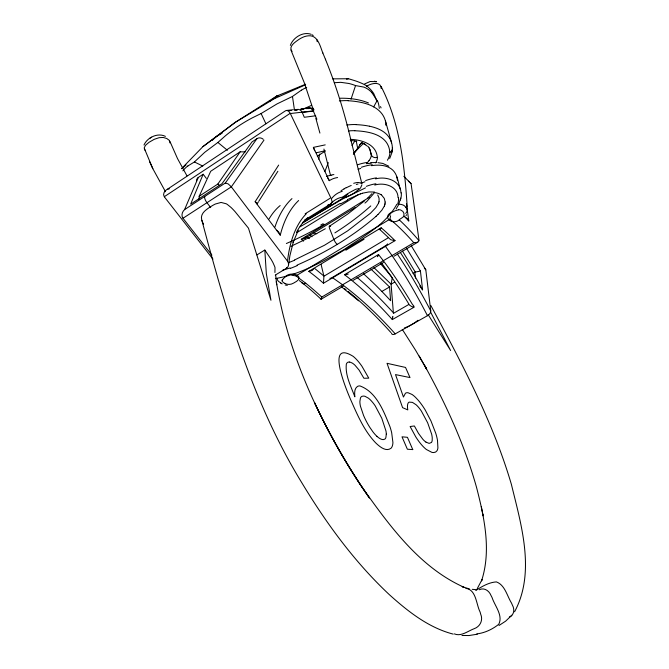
<?xml version="1.0" encoding="UTF-8"?>
<svg xmlns="http://www.w3.org/2000/svg" width="669" height="669" viewBox="0 0 669 669"><rect width="100%" height="100%" fill="white"/><g stroke="black" fill="none" stroke-linecap="round" stroke-linejoin="round"><path stroke-width="1" d="M264.824 250.164L266.329 273.654L270.945 300.272L248.475 228.162L235.103 211.697A66.749 58.462 29.6 0 0 231.014 207.44L227.36 204.471A13.924 12.452 30.3 0 0 226.256 203.794L221.079 202.431L215.343 204.028A49.732 44.355 26.5 0 0 211.019 206.462L209.447 207.465A53.712 47.859 26.2 0 0 206.269 209.757C203.234 211.981 200.499 215.669 201.695 219.633A13.907 12.402 30.4 0 0 202.021 220.803L203.067 223.346M199.119 199.345L199.17 196.26L210.718 171.264L240.171 151.804L245.239 151.905M314.723 150.809L313.385 147.431L329.307 180.68L330.595 179.902A225.286 66.867 68 0 1 337.611 177.553M257.231 204.12L256.729 202.807L255.182 201.745L280.261 235.154L281.214 231.625A228.806 97.206 64.9 0 1 298.642 200.524M390.596 215.761L389.935 219.164L295.966 275.871L291.86 275.293M286.524 267.633L286.449 268.294L275.285 275.084M317.165 41.695L316.997 39.822M288.682 264.155L289.853 255.951L293.465 241.317L293.114 242.437L298.257 230.261M393.339 313.401L408.918 304.42C410.189 306.435 417.205 309.245 412.288 304.203A206.922 56.773 66.2 0 0 380.711 257.339L378.512 254.538L344.527 274.708L347.504 276.991A204.421 84.185 57 0 1 389.943 316.939L392.318 319.573L414.061 307.213M361.929 184.803L360.39 188.307M392.862 316.362L392.778 316.872M392.745 317.073L392.67 317.524M392.619 317.834L392.318 319.573M169.951 142.923L169.374 140.423L166.732 138.475L163.236 137.471L159.163 137.672L154.213 139.328L149.045 142.288L145.449 145.365L144.169 147.974L152.833 168.697L165.511 191.735M392.302 277.635L391.097 284.183L393.372 312.816A209.623 85.415 57.1 0 0 357.02 277.359M318.753 159.138L319.698 154.096M379.08 201.67L379.055 198.175L377.726 194.963M385.076 203.761L384.867 204.672M313.794 268.629L312.164 270.502L308.827 271.371A201.06 76.509 61.8 0 1 323.47 283.238L395.019 240.664A206.805 63.647 61.6 0 0 381.188 227.786L308.827 271.371M321.137 299.16L321.822 297.036L413.785 242.73L417.515 242.312L419.037 240.698A209.798 77.403 67 0 0 399.293 219.884M321.806 297.12L321.814 297.078A200.039 62.317 56.3 0 0 305.733 283.23L295.966 275.871M381.171 88.525C381.121 80.824 370.551 83.332 366.395 86.477M323.47 283.238L323.921 276.222L388.413 237.696L390.771 239.753L395.019 240.664M400.781 198.108L398.481 204.848M306.31 236.859L304.646 238.515L301.301 239.184L369.213 197.363M392.343 151.503L389.692 158.494M290.329 45.408C293.097 37.631 302.84 31.384 311.085 34.27M274.926 272.509L275.018 267.692A16.265 14.45 23.5 0 0 274.658 266.479L272.985 262.708A63.965 55.895 25.5 0 0 270.912 259.07L264.824 250.005L256.946 254.889M351.016 99.238L355.548 85.573L363.903 87.104A78.708 39.747 -68 0 1 371.997 92.723M378.495 254.571L377.926 255.951M381.179 227.82L380 229.676L388.355 237.503M143.986 145.022C147.264 137.505 157.7 132.412 165.402 136.384M324.933 171.398L328.295 162.626M378.713 202.874L375.886 207.582L370.501 213.202L347.612 230.88L324.524 245.23L294.536 259.982M206.311 178.347L203.167 174.233L190.632 204.179L221.983 183.707L251.937 141.987L256.946 138.667A5.135 4.742 35.3 0 1 263.243 139.286M396.801 204.262C385.62 225.077 362.79 236.416 344.15 249.512C322.483 261.512 300.23 274.574 275.402 278.521M211.906 255.165L183.005 218.261C180.981 215.602 182.194 211.663 184.56 209.623L198.342 177.419L203.167 174.233M384.357 206.085L381.899 210.125L377.952 214.54M282.226 280.11L283.522 278.446M373.662 106.898L377.107 100.609L371.964 92.782M347.805 194.227L344.769 196.945A205.082 61.389 68.2 0 0 330.804 203.794L304.328 220.252M396.132 208.887L398.18 205.45M374.18 192.998L366.888 201.394A64.659 37.322 -19.9 0 1 364.94 203.092M477.223 588.67L482.148 579.396L481.546 580.859C491.506 550.37 484.281 517.488 476.529 487.333C464.595 444.868 446.164 404.486 424.84 365.96L426.613 369.096L415.491 350.113L402.303 329.407M514.57 611.801C535.744 572.413 521.276 525.006 511.384 484.364C492.827 421.395 461.752 363.192 430.886 305.582M352.036 145.407L354.813 141M361.586 142.489L353.341 154.447M257.264 203.66L258.301 202.038M258.811 201.227L277.886 171.272M255.132 201.729L278.655 165.092M406.041 215.56L406.593 214.724M199.17 196.26L217.851 184.042L240.171 151.804M263.979 140.114L231.323 186.86L183.005 218.261M184.56 209.623L225.311 183.03L256.946 138.667M369.071 160.627L366.612 163.571M363.61 143.225L353.776 153.059M353.851 153.276L357.714 148.593L356.284 141.117M181.416 168.755L202.933 146.611L235.438 122.226A191.351 5.176 -31.6 0 0 274.399 98.636L276.648 96.102L305.658 84.21M371.956 193.675L367.365 198.4M511.827 615.279L505.63 621.158L499.015 625.482M187.914 165.945L194.411 161.957L204.731 152.315L217.893 142.447L225.119 136.041A165.293 146.386 8.4 0 1 252.037 117.987L261.102 113.529L277.033 103.904L292.47 96.461L301.426 90.131M362.222 142.388L359.721 144.688M182.269 168.362L186.007 164.858M212.232 140.356L215.978 136.852L235.438 122.226L276.648 96.102L278.697 96.119M358.91 189.444L357.07 190.891M376.12 216.288C352.596 236.65 325.519 252.656 297.069 265.116M418.033 320.275L414.253 323.077A38.677 20.037 -40.2 0 1 411.577 324.666L410.942 325.034A35.858 18.607 -40.3 0 1 407.572 326.79L404.377 327.977M307.631 217.768L306.971 218.362A208.235 89.445 65 0 0 296.676 231.951M475.835 590.459C481.981 586.437 488.947 582.348 496.415 581.905C505.003 585.032 507.06 595.954 511.492 603.037A59.131 53.395 49.9 0 1 512.337 604.985C514.796 609.166 514.302 615.07 509.326 617.061M364.739 200.708L347.688 214.072L329.299 226.348M270.134 101.069L276.648 96.102M202.933 146.611L215.978 136.852L222.175 133.089M167.325 189.294L285.002 111.113C286.842 109.365 289.384 111.514 290.212 113.312L164.265 196.728C162.049 193.709 165.611 188.825 169.349 188.825M355.072 192.262C351.3 195.892 333.572 202.122 348.608 193.174A15.646 1.673 -30 0 1 349.954 192.338L355.858 189.202L359.337 188.549A5.335 0.886 -31.2 0 1 358.709 189.536M317.307 156.186L325.218 151.11M305.164 213.812L330.821 197.815L290.329 113.538L313.243 110.887L315.985 117.159M303.208 221.924L331.356 204.438A206.805 63.647 61.6 0 0 328.312 205.099M302.296 223.304L344.769 196.945M296.827 232.67L358.626 194.436M300.164 226.741L340.069 203.493M355.281 207.423L304.83 238.423M303.375 222.008L342.712 198.944L365.5 187.864M345.873 250.206L364.036 239.276M387.543 243.917A4.29 2.04 -40 0 1 385.202 246L332.242 277.493L341.324 283.89A205.299 89.604 55.3 0 1 394.1 332.618L395.22 333.873L427.466 315.718A4.39 2.341 -40 0 0 430.719 311.026M321.053 299.269L343.381 286.106M353.199 280.311L383.437 262.474M394.033 256.219L417.841 242.17M341.09 190.673L344.259 188.85M394.618 282.142L391.097 284.183L373.912 267.583M381.664 291.559L389.55 286.984L370.961 269.089M413.074 273.328L414.855 272.3A4.047 3.312 -6.8 0 1 415.29 272.074L420.433 271.062L422.591 289.836L420.433 285.947M149.94 138.207L151.637 137.237M325.31 228.756L310.04 237.186L290.982 246.309M364.597 83.96L370.174 81.509L375.919 81.643L374.431 81.208M346.241 187.78L348.49 186.684A11.599 2.735 -24 0 1 351.217 185.48M347.445 199.596L360.365 193.885M331.356 204.438L327.542 205.199M302.497 109.39L311.495 105.368M305.24 84.904L274.399 98.636M330.829 203.786L332.1 201.879L331.364 198.86A210.217 62.267 68 0 1 342.219 191.376M311.344 108.821L313.017 108.135M361.118 183.206L364.99 181.751M358.124 169.324L360.725 168.396M290.012 267.968L282.318 270.368M479.263 589.74C484.222 587.24 489.206 590.802 491.004 595.494A61.389 55.184 74.1 0 1 492.033 597.45C494.692 605.813 503.364 615.421 498.74 624.286C492.568 629.245 484.707 633.016 476.796 633.886M362.473 193.207L368.92 191.944L374.489 192.028M346.517 79.226L348.507 78.741L355.256 80.807A87.572 21.4 1.4 0 1 366.487 85.741A87.221 31.836 5.8 0 1 373.921 93.936L376.162 99.347M316.186 152.808L325.109 150.776M477.348 634.195L468.952 635.55L461.978 635.458M313.343 147.389L325.218 144.872M225.311 183.03L228.087 183.858L231.156 186.643L287.503 261.136A213.528 90.566 64.9 0 1 306.193 213.863M346.684 274.507L344.585 274.708M374.749 185.062C384.14 182.135 397.896 186.091 398.055 197.656M398.364 209.857L395.555 210.643A15.747 8.898 -20.5 0 0 393.263 211.713C380.151 216.07 392.879 226.707 400.146 219.031A14.567 9.224 -18.6 0 0 401.367 218.261C405.314 216.815 404.67 211.529 401.049 210.217A4.934 2.969 -22.4 0 0 398.398 209.757M331.832 174.86L333.89 174.567M334.324 82.713L340.797 82.337L348.75 83.458A95.976 68.205 -65 0 1 353.031 84.662L355.548 85.573M375.56 178.891C385.854 176.031 400.631 180.413 400.974 192.915M315.676 115.796L304.286 117.276L302.229 112.4A5.059 4.708 80.2 0 0 295.389 110.067L297.345 109.858M366.478 163.679L371.262 163.194M371.429 165.678C378.044 164.683 385.411 164.783 391.097 168.755C397.821 173.321 397.896 182.445 400.355 189.352M359.897 182.938L361.16 182.88M302.229 112.4L313.769 111.054M286.583 110.452L293.223 109.724M289.15 110.661L291.216 110.444M294.327 110.101L297.429 109.766M300.532 109.432L303.642 109.089M301.259 109.432L303.208 109.223M300.983 108.888L308.785 108.052M303.601 108.687L309.831 108.018M465.875 588.394C476.295 589.606 476.194 604.45 480.083 611.984A63.588 55.335 -84.7 0 1 480.685 614.167C483.311 620.155 480.158 626.669 474.07 628.735C467.957 631.009 461.05 636.846 454.351 633.878M370.701 162.651L376.237 162.534M332.685 78.858L348.507 78.741M340.136 98.234C349.745 98.075 359.546 99.263 368.477 102.959M350.222 139.344C361.31 139.67 376.421 144.094 377.299 157.315A4.466 4.064 -6.7 0 1 371.262 154.673L369.388 147.908M472.255 589.322L476.537 589.732M377.918 162.659L382.827 163.437L388.773 166.205M287.336 285.362L285.186 284.994M350.765 140.356L356.761 141.36M369.514 126.215C377.324 127.863 385.678 131.233 389.801 138.516A108.219 46.178 -23.4 0 1 392.36 147.523A45.258 19.058 -24.6 0 1 391.541 152.289M313.886 233.013L316.813 233.724M453.222 634.112C428.595 627.731 408.031 611.491 389.467 594.774C354.771 562.278 326.464 523.584 301.97 483.01C252.464 402.437 226.08 310.934 201.871 220.318M375.15 81.417L376.605 81.81M469.471 588.963L462.187 586.654L463.893 587.215C419.137 567.111 389.124 525.232 361.494 486.396L360.8 485.401C343.264 458.959 327.818 431.145 314.422 402.387C330.001 435.736 348.273 467.848 369.422 497.995C324.925 433.002 288.975 359.989 276.339 281.657L276.673 284.768L275.67 275.118M405.079 217.157L407.137 218.562L408.784 220.929L407.212 209.347M408.416 181.148L411.05 183.523M361.578 142.806L365.617 144.738L364.137 143.735L367.289 146.118M194.411 161.957L202.816 166.071M276.64 230.228L278.705 232.043L280.261 235.154M280.963 282.928L279.065 281.816A14.007 8.061 -17.3 0 1 278.095 280.871L277.61 280.211A8.848 5.21 -23.7 0 1 277.225 278.58M312.13 34.796L313.226 35.474M424.338 268.06L425.802 269.774L430.777 310.993A214.348 52.567 67.5 0 0 397.319 254.044M419.814 286.089L422.591 289.836M425.977 442.117L429.113 443.38L431.438 442.485A18.598 6.063 62.2 0 0 432.182 440.445L432.241 437.978A21.308 6.958 62.1 0 0 431.622 434.064L427.642 422.766L421.411 411.142A18.715 6.088 62 0 0 418.677 407.471A17.662 5.745 62 0 0 415.984 404.678L412.422 402.378L409.177 402.128A18.548 6.054 62 0 0 407.831 403.792A21.609 7.041 62.1 0 0 407.797 409.896L402.587 407.647L387.025 363.309L405.539 367.44L410.005 377.575L395.513 374.59L403.44 397.035L405.431 393.263A28.039 9.115 62 0 1 408.132 392.77L412.029 394.467A26.835 8.722 62 0 1 415.65 397.486L417.991 399.987A32.263 10.512 62.1 0 1 420.45 402.997L421.261 404.076A29.244 9.508 62 0 1 425.183 409.938L430.953 420.91L435.753 433.269A34.78 11.365 62.1 0 1 437.493 440.327L437.911 447.912A28.575 9.307 62.2 0 1 436.974 450.772L435.67 452.035L433.838 452.528A43.385 14.141 61.9 0 1 431.839 452.344L426.37 449.493A27.797 9.098 62.2 0 1 421.846 445.111A28.968 9.475 62.2 0 1 420.291 443.254A27.613 9.04 62.2 0 1 415.775 436.882L410.122 426.521L414.379 425.969L418.485 433.378L422.867 439.299A17.068 5.578 62.2 0 0 425.977 442.117M327.459 177.544L329.299 180.622M341.282 286.641L358.609 300.833M315.032 268.721L323.88 276.029L321.087 264.397M217.893 142.447L227.393 150.274M301.242 239.184L303.575 241.149M307.088 236.726L309.396 238.674M217.851 184.042L219.39 185.355M309.697 234.802L311.997 236.759M381.271 194.662L384.265 198.358L385.185 202.03M379.348 229.124L379.975 229.684L378.988 229.183M145.39 150.6L144.379 149.271M292.044 51.488C287.929 46.404 295.564 41.846 299.219 39.228C301.953 37.497 305.005 36.067 308.275 35.825C317.825 34.696 320.192 46.445 322.843 53.052M403.842 176.298L411.075 183.666L418.986 240.062M408.784 220.929L406.535 218.554A224.809 83.098 67 0 0 404.268 216.204M406.024 207.373L404.528 205.918A14.526 8.429 -18.4 0 0 403.223 205.099L402.203 204.731A9.207 4.942 -13.1 0 0 398.298 204.237M380.435 263.561L391.641 276.857M164.415 196.929L212.968 259.12M210.702 207.574L206.955 202.699A5.503 2.066 56.5 0 1 204.789 196.427M368.05 146.344L370.133 149.998L371.262 154.673M385.202 245.975L391.214 254.396A209.188 51.697 67.6 0 1 426.705 314.238L427.466 315.718M428.143 314.639L450.63 350.531L430.627 312.139M402.47 251.134L415.29 272.074M406.392 247.982L420.441 271.07M411.268 245.749L425.802 269.799M186.952 175.822L177.494 158.536L169.859 141.268M419.195 356.017L426.613 369.096M361.661 183.716A9.951 1.572 -22.1 0 0 361.812 183.264L361.653 183.063A15.738 2.542 -27.6 0 0 361.235 182.838M203.317 223.864L203.577 224.383M261.102 113.529L265.911 123.782M149.63 161.831L152.833 168.697M381.071 86.393C400.756 124.727 404.728 168.153 407.446 210.434M290.94 50.041L304.152 82.421L313.61 110.753M316.295 117.853L316.905 119.249M325.393 59.19C336.231 85.791 344.677 113.337 351.192 141.31M322.6 52.466L325.627 59.75M320.677 299.035L320.618 298.784A204.731 64.868 56.4 0 0 299.352 280.579M376.304 99.823L376.58 100.776M391.608 142.848L385.394 120.855M315.785 118.104L319.907 133.089M361.787 183.273L351.049 140.733M330.453 175.169L323.938 149.053M396.868 176.934L397.495 180.58M482.934 514.787L483.16 515.866L481.304 506.6M292.47 96.461L294.435 109.892M406.443 203.619L406.827 206.478M414.855 272.3L415.482 278.128M389.55 286.984L390.612 300.707A229.994 93.978 57.1 0 0 363.384 273.663M386.297 434.122L385.879 437.585A18.013 6.439 61.9 0 1 384.725 439.182L383.27 439.608A20.948 7.484 61.8 0 1 376.89 436.297M386.297 434.122A21.073 7.543 61.8 0 0 385.963 430.987L381.807 418.292L375.217 405.882A19.894 7.1 61.7 0 0 373.461 403.44A20.455 7.309 61.7 0 0 371.671 401.291L371.094 400.647A18.531 6.615 61.7 0 0 368.268 398.08L365.082 396.357A26.183 9.358 61.8 0 0 363.602 396.065L362.013 396.316A20.062 7.167 61.7 0 0 360.44 398.055L359.88 401.467A20.672 7.384 61.7 0 0 360.449 406.208L363.56 415.466A29.879 10.612 61.8 0 0 369.815 427.374L372.968 431.906A20.371 7.284 61.8 0 0 376.881 436.272M349.31 362.038A19.451 6.899 61 0 0 346.325 364.162C345.095 375.602 351.033 386.364 354.838 396.801C354.578 393.355 354.135 388.848 357.313 386.54A30.816 10.988 61.7 0 1 359.939 385.929C376.605 392.017 383.814 411.435 389.977 426.738A40.324 14.484 61.7 0 1 391.666 432.642L392.92 442.477A29.913 10.679 61.9 0 1 392.36 445.905A30.833 11.013 61.9 0 1 391.022 448.255C385.77 452.185 379.256 446.307 375.552 442.736C364.212 430.819 357.614 415.399 351.049 400.555C347.855 393.364 324.281 338.355 353.232 356.393A26.451 9.341 61 0 1 361.962 366.294L368.77 378.152L363.894 378.261L359.044 370.032L355.055 365.299A16.616 5.879 61 0 0 352.17 363.041L350.397 362.255A21.584 7.652 61 0 0 349.318 362.054M182.863 170.854A52.307 34.838 25.5 0 1 187.897 165.937M301.451 90.181A53.353 48.996 -49.7 0 1 306.703 87.338M377.232 100.375A93.3 25.606 -64.1 0 1 379.298 108.403M380.485 106.614A37.506 11.691 -59.7 0 1 381.054 107.91M308.1 108.687A4.9 4.566 81 0 1 313.987 109.699M326.514 176.424A230.069 69.267 67.9 0 1 331.774 175.236M306.787 108.721A4.917 4.549 88 0 1 313.243 110.887M196.477 180.939A5.051 4.524 34.4 0 1 198.35 177.427M269.097 218.897A231.382 95.859 64.1 0 1 280.144 205.567M287.436 261.186A5.67 5.084 21.9 0 1 286.474 268.328M274.951 227.05A233.33 99.464 64.9 0 1 291.96 198.609M371.312 154.656A22.746 9.583 -25.9 0 1 369.004 160.635M385.737 124.743A4.44 4.022 -8.7 0 1 386.122 125.479M386.113 124.576A111.882 49.799 -23.3 0 0 384.065 117.318C380.084 108.913 370.969 104.657 362.339 102.683A111.38 49.381 -23.4 0 0 348.181 100.751M339.359 100.977A48.528 22.018 -24.3 0 1 348.256 100.668M392.385 147.515A4.466 4.064 -5.9 0 1 390.119 152.172L389.784 152.323A105.476 44.706 -23.3 0 0 388.279 145.758C384.867 137.622 375.978 133.808 367.85 132.219A104.423 44.045 -23.3 0 0 354.771 130.756M348.39 130.957A42.197 18.389 -24.5 0 1 354.829 130.698M389.868 152.289A40.725 17.101 -24.8 0 1 387.418 160.251M355.866 124.635A108.227 46.002 -23.4 0 1 369.489 126.232M346.851 125.044A47.064 20.446 -24.1 0 1 355.95 124.551M377.383 157.29A27.345 11.482 -24.8 0 1 375.635 162.893M324.34 224.307A235.204 143.308 -15.9 0 1 286.365 243.508M370.768 205.935A235.02 156.78 -13.4 0 1 334.86 232.896M330.62 226.415A4.399 1.363 58.7 0 0 329.65 228.664L333.998 239.719A4.415 1.38 58.9 0 0 337.293 244.386M398.415 197.506A36.971 18.607 -27.1 0 1 397.679 204.07M366.328 186.342A37.606 13.246 -33.4 0 1 375.911 183.766M401.249 192.806A42.247 20.772 -26.6 0 1 400.305 200.081M365.675 180.555A43 15.078 -31.8 0 1 376.505 177.879M294.686 260.174A55.945 31.594 -16.6 0 1 288.891 262.482M297.396 265.509A60.561 32.196 -17.6 0 1 290.237 268.42M357.731 164.75A40.015 14.919 -33.5 0 1 367.582 162.433M361.36 167.267A43.761 15.889 -31.6 0 1 372.307 164.725M323.186 223.672A234.51 141.82 -16.2 0 1 320.794 225.035M378.955 201.695A17.912 9.182 -26.9 0 1 378.562 202.899M340.546 203.928A59.859 13.639 -27.7 0 1 347.604 200.19M360.307 193.977A22.161 6.924 -28.8 0 1 362.406 193.299M374.08 192.521A52.742 23.147 -39.5 0 1 381.129 194.796M385.085 202.071A25.138 11.716 -28.9 0 1 384.926 203.802M384.826 204.681A21.742 10.461 -25.7 0 1 384.307 206.094M377.885 214.523A56.071 29.762 -21.3 0 1 376.045 216.271M357.187 190.866A17.269 3.211 -28.6 0 1 355.164 192.246M356.301 184.493A22.562 2.877 -25.1 0 1 358.074 183.992M344.05 188.809A19.618 4.984 -23.9 0 1 346.082 187.713M353.684 183.306A11.624 2.408 -23.7 0 1 359.312 182.788M405.815 207.465A20.814 12.075 -14.3 0 1 406.919 208.962M407.053 208.92A10.662 5.503 -16.6 0 1 405.665 213.411M282.142 280.119A4.75 2.651 -13.1 0 0 282.586 281.8C285.312 284.618 290.095 285.312 293.482 283.154A14.032 8.563 -13.6 0 0 294.653 282.469C306.887 276.23 289.878 270.318 285.153 277.108A15.17 8.287 -16.5 0 0 283.547 278.455M282.218 283.865A20.145 12.259 -20.2 0 1 280.671 283.154M285.245 283.48A10.269 5.586 -22.3 0 1 284.333 283.405M381.472 262.925A211.605 59.173 66.1 0 1 408.818 304.01M395.22 333.898A4.34 2.291 -41.1 0 1 391.532 333.137M344.644 288.64A209.773 91.979 55.5 0 1 346.015 289.727M348.064 291.375A209.773 91.979 55.5 0 1 390.83 332.451M332.242 277.618A4.198 2.049 -42.1 0 1 329.876 278.254M377.876 255.867A5.436 1.472 -85.1 0 1 377.408 256.737M348.248 274.031A5.36 3.638 9.8 0 1 346.684 274.357M400.564 252.79A229.835 56.505 67.5 0 1 420.433 285.947M389.935 219.173A204.63 76.442 67.1 0 1 413.785 242.722M305.733 283.23A4.248 2.91 -51.6 0 1 301.702 282.41M412.756 449.593L407.371 449.225L402.01 436.824L407.438 437.309L412.756 449.593"/></g></svg>
